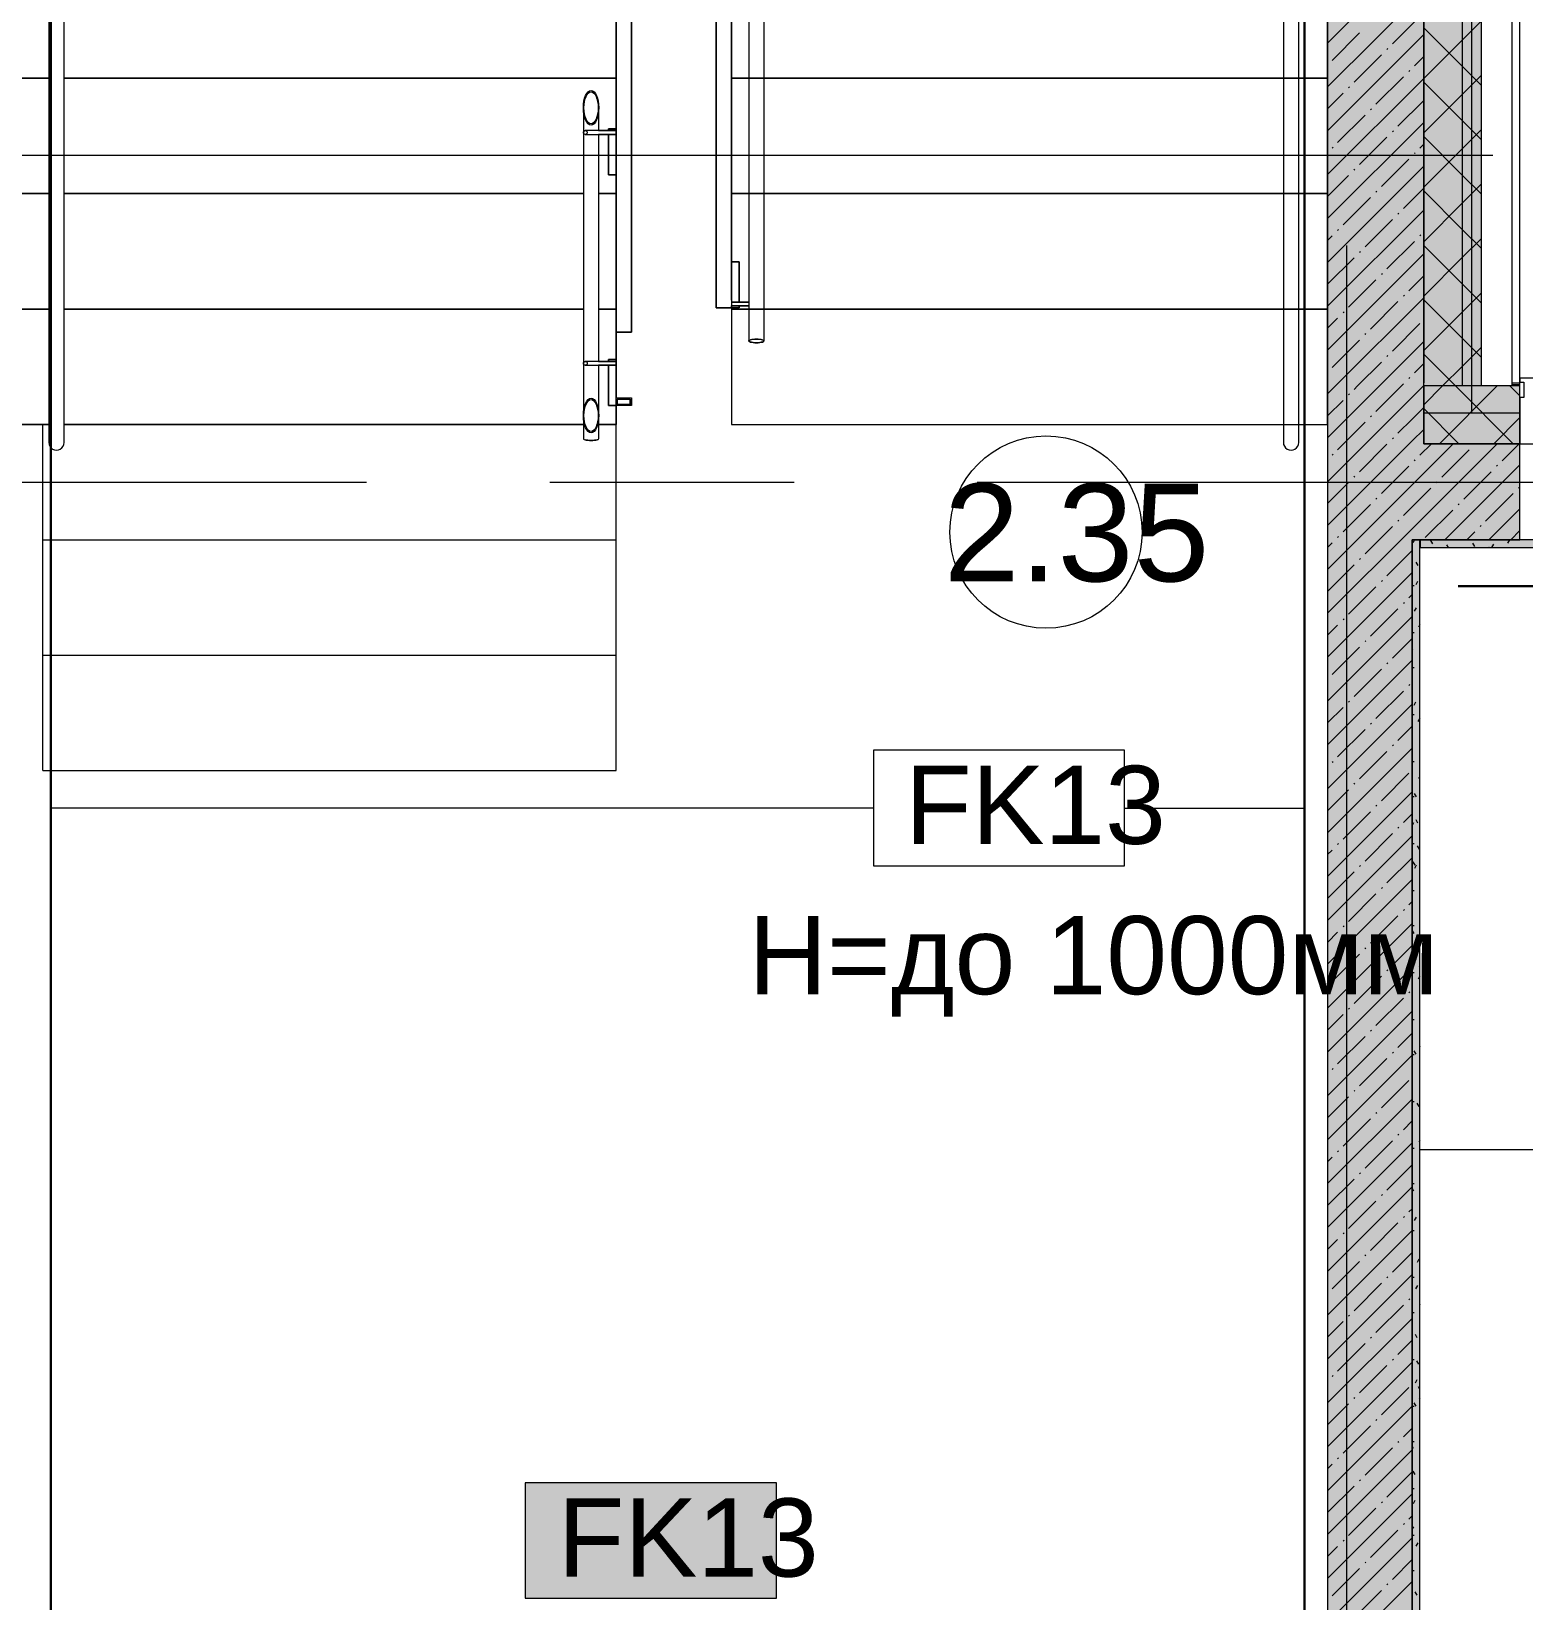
# Model space of a CAD drawing. Header units: millimetres. Extents: x -3817 to 677485, y -22715 to 103890.
# Drawn here: x 416718 to 420598, y 20311 to 24391 of the extents above; entities that cross this region are included whole.
import ezdxf

# ---------------------------------------------------------------- set-up
doc = ezdxf.new("R2010")
doc.units = ezdxf.units.MM
doc.layers.add('PDF _Геометрия', color=7, linetype='Continuous', true_color=0x1d1d1d)
doc.layers.add('PDF _Сплошная заливка', color=7, linetype='Continuous', true_color=0xffffff)
doc.layers.add('PDF _Текст', color=7, linetype='Continuous')
doc.styles.add('PDF GOST-Common', font='arial.ttf')

msp = doc.modelspace()

# ---------------------------------------------------------------- hatches: boundary and pattern name
at = {"layer": 'PDF _Сплошная заливка', "transparency": 33554559}
for points in [[(420438.6, 23469), (420488.6, 23469), (420488.6, 29169), (420438.6, 29169), (420438.6, 23477)], [(420338.6, 23319), (420338.6, 29019), (420088.6, 29019), (420088.6, 23469), (420308.6, 23469), (420308.6, 23319)], [(420088.6, 15539), (420253.6, 15539), (420253.6, 15547), (420308.6, 15547), (420308.6, 23469), (420088.6, 23469), (420088.6, 15559)], [(427838.6, 23049), (427838.6, 23069), (420329.1, 23069), (420329.1, 23049), (427370.9, 23049)]]:
    msp.add_hatch(color=256, dxfattribs=at).paths.add_polyline_path(points)
h = msp.add_hatch(color=256, dxfattribs=at)
h.paths.add_polyline_path([(452358.6, 23319), (452508.6, 23319), (452508.6, 23469), (447428.9, 23469), (447428.9, 23319), (450643.6, 23319)], flags=0)
h.paths.add_polyline_path([(437714.3, 23319), (438528.6, 23319), (438528.6, 23469), (437229.1, 23469), (437229.1, 23319), (437628.6, 23319)], flags=0)
h.paths.add_polyline_path([(436329.1, 23319), (436329.1, 23469), (435029.1, 23469), (435029.1, 23319), (435128.5, 23319)], flags=0)
h.paths.add_polyline_path([(445471.9, 23319), (446528.9, 23319), (446528.9, 23469), (445179.1, 23469), (445179.1, 23319)], flags=0)
h.paths.add_polyline_path([(439428.6, 23319), (440579.1, 23319), (440579.1, 23469), (439428.6, 23469)], flags=0)
h.paths.add_polyline_path([(444179, 23319), (444279.1, 23319), (444279.1, 23469), (442879.1, 23469), (442879.1, 23319), (443532.5, 23319)], flags=0)
h.paths.add_polyline_path([(433835.5, 23319), (434129.1, 23319), (434129.1, 23469), (432708.9, 23469), (432708.9, 23319), (433448.6, 23319)], flags=0)
h.paths.add_polyline_path([(427858.6, 23319), (428428.6, 23319), (428428.6, 23469), (423888.6, 23469), (423888.6, 23319), (427370.9, 23319)], flags=0)
h.paths.add_polyline_path([(429328.6, 23319), (430528.9, 23319), (430528.9, 23469), (429328.6, 23469)], flags=0)
h.paths.add_polyline_path([(420588.6, 23319), (420588.6, 23469), (420338.6, 23469), (420338.6, 23319), (420583, 23319)], flags=0)
h = msp.add_hatch(color=256, dxfattribs=at)
h.paths.add_polyline_path([(427838.6, 23069), (427838.6, 23319), (423888.6, 23319), (423888.6, 23069), (427370.9, 23069)], flags=0)
h.paths.add_polyline_path([(420328.6, 23069), (420588.6, 23069), (420588.6, 23319), (420308.6, 23319), (420308.6, 23069)], flags=0)

# ---------------------------------------------------------------- linework, layer by layer
at = {"layer": 'PDF _Геометрия', "color": 9, "lineweight": 9, "true_color": 0xc0c0c0}
for points in [[(420308.6, 15547), (420308.6, 23069), (420308.6, 15974.9), (420328.6, 15974.9), (420328.6, 23069), (420588.6, 23069), (420588.6, 23319), (420588.6, 23477), (420588.6, 29269), (420568.6, 29269), (420338.6, 29269), (412189.3, 29269)], [(428099.6, 22674), (428353.6, 22674), (428416.1, 22674), (428428.6, 22674), (428428.6, 23069), (428428.6, 23319), (428428.6, 23477), (423888.6, 23477), (423888.6, 23319), (423888.6, 23069), (427838.6, 23069), (420329.1, 23069), (420329.1, 23049), (423388.6, 23049), (427008.6, 23049), (427838.6, 23049), (427838.6, 22663.5)]]:
    msp.add_lwpolyline(points, dxfattribs=at)
at = {"layer": 'PDF _Геометрия', "color": 7, "lineweight": 9}
for points in [[(420568.6, 23477), (420568.6, 29249), (420488.6, 29249), (420338.6, 29249), (412189.3, 29249)], [(420588.6, 23472), (420568.6, 23472), (420568.6, 23469), (420488.6, 23469), (420488.6, 23477), (420488.6, 29169), (420438.6, 29169), (420338.6, 29169), (412189.3, 29169)], [(420463.6, 23398), (420463.6, 29144), (412189.3, 29144)], [(412189.3, 29119), (420338.6, 29119), (420438.6, 29119), (420438.6, 23477), (420438.6, 23469), (420338.6, 23469)], [(420588.6, 23469), (420568.6, 23469), (420488.6, 23469), (420438.6, 23469), (420338.6, 23469), (420338.6, 23319), (420588.6, 23319), (420338.6, 23319), (420338.6, 23469), (420338.6, 23472), (420338.6, 23477), (420338.6, 29019), (420338.6, 23477)], [(416763.6, 27782.4), (416763.6, 23322.4), (416764.3, 23317.2), (416766.3, 23312.4), (416769.5, 23308.2), (416773.6, 23305), (416778.5, 23303), (416783.6, 23302.4), (416788.8, 23303), (416793.6, 23305), (416797.8, 23308.2), (416801, 23312.4), (416803, 23317.2), (416803.6, 23322.4), (416803.6, 27782.4)], [(419973.6, 27782.4), (419973.6, 23322.4), (419974.3, 23317.2), (419976.3, 23312.4), (419979.5, 23308.2), (419983.6, 23305), (419988.5, 23303), (419993.6, 23302.4), (419998.8, 23303), (420003.6, 23305), (420007.8, 23308.2), (420011, 23312.4), (420013, 23317.2), (420013.6, 23322.4), (420013.6, 27782.4)], [(418238.6, 23609), (418238.6, 26939.8)], [(418538.6, 23692), (418538.6, 26939.8), (418538.6, 23672), (418498.6, 23672), (418538.6, 23672), (418558.6, 23672), (418558.6, 23677.9), (418558.6, 23672), (418538.6, 23672), (418538.6, 23677.1)], [(418583.6, 26939.8), (418583.6, 23586.2), (418584.1, 23585.2), (418585.6, 23584.2), (418588, 23583.3), (418591.2, 23582.6), (418595, 23582), (418599.2, 23581.6), (418603.6, 23581.5), (418608.1, 23581.6), (418612.3, 23582), (418616.1, 23582.6), (418619.3, 23583.3), (418621.7, 23584.2), (418623.1, 23585.2), (418623.6, 23586.2), (418623.6, 26939.8)], [(418153.6, 24192.2), (418153.6, 23392.2), (418153.6, 23332.2), (418154.1, 23331.1), (418155.6, 23330.1), (418158, 23329.2), (418161.2, 23328.5), (418165, 23327.9), (418169.2, 23327.6), (418173.6, 23327.4), (418169.2, 23327.6), (418165, 23327.9), (418161.2, 23328.5), (418158.7, 23329.1)], [(418193.6, 24132.2), (418193.6, 24192.2)], [(418193.3, 24132.9), (418238.6, 24132.9), (418183.6, 24132.9), (418180.1, 24132.9), (418164.8, 24132.9), (418158.6, 24132.9), (418155.9, 24132.1), (418153.6, 24127.9), (418154.4, 24125.2)], [(418158.6, 24122.9), (418158.9, 24122.9), (418167.3, 24122.9), (418183.6, 24122.9), (418238.6, 24122.9), (418193.3, 24122.9)], [(418193.6, 23532.2), (418193.6, 24123.6)], [(418238.6, 24132.7), (418238.6, 24132.9), (418238.6, 24132.7), (418238.6, 24132.2), (418238.6, 24131.4), (418238.6, 24130.4), (418238.6, 24129.2), (418238.6, 24127.9), (418238.6, 24126.6), (418238.6, 24125.4), (418238.6, 24124.4), (418238.6, 24123.6), (418238.6, 24123.1), (418238.6, 24122.9), (418238.6, 24123.1)], [(418238.6, 24132.7), (418238.6, 24132.9), (418238.6, 24132.7)], [(418238.6, 24123.1), (418238.6, 24122.9), (418238.6, 24123.1)], [(418538.6, 23792), (418558.6, 23792), (418538.6, 23792), (418538.6, 23686.8)], [(418278.6, 23609), (418238.6, 23609), (418278.6, 23609)], [(418586.3, 23587.8), (418585.3, 23586.8), (418585.1, 23586.2), (418585.3, 23585.7), (418586.3, 23584.7), (418588.4, 23583.8), (418591.4, 23583), (418595, 23582.4), (418599.2, 23582), (418603.6, 23581.9), (418608.1, 23582), (418612.2, 23582.4), (418615.9, 23583), (418618.9, 23583.8), (418620.9, 23584.7), (418622, 23585.7), (418622.1, 23586.2), (418622, 23586.8), (418620.9, 23587.8)], [(418585.3, 23586.8), (418585.1, 23586.2), (418585.3, 23585.7)], [(418618.9, 23588.7), (418615.9, 23589.5), (418612.2, 23590.1), (418608.1, 23590.5), (418603.6, 23590.6), (418599.2, 23590.5), (418595, 23590.1), (418591.4, 23589.5), (418588.4, 23588.7)], [(418588.4, 23583.8), (418591.4, 23583), (418595, 23582.4), (418599.2, 23582), (418603.6, 23581.9), (418608.1, 23582), (418612.2, 23582.4), (418615.9, 23583), (418618.9, 23583.8)], [(418622, 23585.7), (418622.1, 23586.2), (418622, 23586.8)], [(418193, 23532.9), (418238.6, 23532.9), (418183.6, 23532.9), (418180.1, 23532.9), (418164.8, 23532.9), (418158.6, 23532.9), (418155.9, 23532.1), (418153.6, 23527.9), (418154.4, 23525.2)], [(418158.6, 23522.9), (418158.9, 23522.9), (418167.3, 23522.9), (418183.6, 23522.9), (418238.6, 23522.9), (418193, 23522.9)], [(418191.7, 23330.1), (418189.3, 23329.2), (418186.1, 23328.5), (418182.3, 23327.9), (418178.1, 23327.6), (418173.6, 23327.4), (418178.1, 23327.6), (418182.3, 23327.9), (418186.1, 23328.5), (418189.3, 23329.2), (418191.7, 23330.1), (418193.1, 23331.1), (418193.6, 23332.2), (418193.6, 23392.2), (418193.6, 23523.6)], [(418238.6, 23532.7), (418238.6, 23532.9), (418238.6, 23532.7), (418238.6, 23532.2), (418238.6, 23531.4), (418238.6, 23530.4), (418238.6, 23529.2), (418238.6, 23527.9), (418238.6, 23526.6), (418238.6, 23525.4), (418238.6, 23524.4), (418238.6, 23523.6), (418238.6, 23523.1), (418238.6, 23522.9), (418238.6, 23523.1)], [(418238.6, 23532.7), (418238.6, 23532.9), (418238.6, 23532.7)], [(418238.6, 23523.1), (418238.6, 23522.9), (418238.6, 23523.1)], [(420088.6, 23469), (420088.6, 23319), (420088.6, 23069)], [(420488.6, 23469), (420438.6, 23469)], [(420568.6, 23472), (420568.6, 23477), (420588.6, 23477)], [(420588.6, 23398), (420338.6, 23398)], [(418155.6, 23330.1), (418158, 23329.2)], [(418907.6, 22371.8), (416768.6, 22371.8)], [(419560.7, 22371.8), (420028.6, 22371.8)], [(420329.1, 21484.1), (420798.5, 21484.1)]]:
    msp.add_lwpolyline(points, dxfattribs=at)
at = {"layer": 'PDF _Геометрия', "color": 9, "lineweight": 9, "true_color": 0xc0c0c0}
msp.add_lwpolyline([(420088.6, 28769), (420088.6, 23319), (420088.6, 23069), (420088.6, 19769), (416688.6, 19769), (416688.6, 28769)], close=True, dxfattribs=at)
at = {"layer": 'PDF _Геометрия', "color": 231, "lineweight": 30, "true_color": 0xff80c0}
for points in [[(416768.6, 28719), (416768.6, 19869)], [(420028.6, 19869), (420028.6, 28719)], [(426358.6, 22949), (420428.6, 22949)]]:
    msp.add_lwpolyline(points, dxfattribs=at)
at = {"layer": 'PDF _Геометрия', "color": 253, "lineweight": 9, "true_color": 0xaaaaaa}
for points in [[(418538.6, 26702.2), (418538.6, 26939.8), (418538.6, 23369), (420088.6, 23369), (420088.6, 27269), (420088.6, 26969), (420088.6, 26669), (420088.6, 26369), (420088.6, 26069), (420088.6, 25769), (420088.6, 25469), (420088.6, 25169), (420088.6, 24869), (420088.6, 24569), (420088.6, 24269), (420013.6, 24269)], [(418238.6, 26939.8), (418238.6, 26669), (418238.6, 26369), (418238.6, 26069), (418238.6, 25769), (418238.6, 25469), (418238.6, 25169), (418238.6, 24869), (418238.6, 24569), (418238.6, 24269), (418238.6, 23969), (418193.3, 23969), (418238.6, 23969), (418238.6, 23669), (418238.6, 23437.9), (418238.6, 23609)], [(416688.6, 24569), (416688.6, 24269), (416688.6, 23969), (416763.6, 23969), (416688.6, 23969), (416688.6, 23669), (416688.6, 23369), (416763.6, 23369), (416688.6, 23369)], [(418584.4, 24269), (418538.6, 24269), (418538.6, 24569), (418584.5, 24569), (418538.6, 24569), (420088.6, 24569), (418538.6, 24569)], [(419973.6, 24269), (418622.9, 24269)], [(415957.7, 24069), (418018.6, 24069), (420518.6, 24069)], [(420138.6, 19067.2), (420138.6, 21334.1), (420138.6, 23834.1)], [(416748.2, 23069), (416748.2, 23369)], [(416748.2, 23369), (416763.6, 23369)], [(416748.2, 23369), (416763.6, 23369)], [(418238.6, 23069), (418238.6, 23369)], [(416002.7, 23219), (417590.2, 23219)], [(418066.5, 23219), (418701.5, 23219)], [(419177.7, 23219), (420765.2, 23219)], [(416748.2, 22769), (416748.2, 23069)], [(416748.2, 23069), (418238.6, 23069)], [(416748.2, 23069), (418238.6, 23069)], [(418238.6, 22769), (418238.6, 23069)], [(416748.2, 22469), (416748.2, 22769)], [(416748.2, 22769), (418238.6, 22769)], [(416748.2, 22769), (418238.6, 22769)], [(418238.6, 22469), (418238.6, 22769)], [(416748.2, 22469), (418238.6, 22469)], [(416748.2, 22469), (418238.6, 22469)]]:
    msp.add_lwpolyline(points, dxfattribs=at)
at = {"layer": 'PDF _Геометрия', "color": 7, "lineweight": 9}
for points in [[(418278.6, 26939.8), (418278.6, 23609), (418278.6, 23629)], [(418498.6, 23692), (418498.6, 23672), (418498.6, 26939.8)], [(418218.6, 24131.9), (418218.6, 24137.9), (418238.6, 24137.9), (418238.6, 24017.9), (418218.6, 24017.9), (418238.6, 24017.9), (418238.6, 24137.9), (418218.6, 24137.9)], [(418218.6, 24017.9), (418218.6, 24123.8)], [(418558.6, 23792), (418558.6, 23686)], [(418538.6, 23687), (418583.7, 23687)], [(418583.7, 23677), (418538.6, 23677)], [(418603.6, 23581.5), (418599.2, 23581.6), (418595, 23582), (418591.2, 23582.6), (418588, 23583.3), (418585.6, 23584.2), (418584.1, 23585.2), (418583.6, 23586.2), (418584.1, 23587.3), (418585.6, 23588.3), (418588, 23589.2), (418591.2, 23589.9), (418595, 23590.5), (418599.2, 23590.8), (418603.6, 23591), (418608.1, 23590.8), (418612.3, 23590.5), (418616.1, 23589.9), (418619.3, 23589.2), (418621.7, 23588.3), (418623.1, 23587.3), (418623.6, 23586.2), (418623.1, 23585.2), (418621.7, 23584.2), (418619.3, 23583.3), (418616.1, 23582.6), (418612.3, 23582), (418608.1, 23581.6)], [(418218.6, 23531.9), (418218.6, 23537.9), (418238.6, 23537.9), (418238.6, 23437.9), (418278.6, 23437.9), (418278.6, 23417.9), (418238.6, 23417.9), (418218.6, 23417.9), (418238.6, 23417.9), (418238.6, 23537.9), (418218.6, 23537.9)], [(418218.6, 23417.9), (418218.6, 23523.9)], [(418241.6, 23420.9), (418241.6, 23434.9), (418275.6, 23434.9), (418275.6, 23420.9)], [(420308.6, 23069), (420328.6, 23069)], [(419560.7, 22521.8), (418907.6, 22521.8), (418907.6, 22221.8), (419560.7, 22221.8)], [(418655.7, 20617.3), (418002.5, 20617.3), (418002.5, 20317.3), (418655.7, 20317.3)]]:
    msp.add_lwpolyline(points, close=True, dxfattribs=at)
at = {"layer": 'PDF _Геометрия', "lineweight": 9}
for points in [[(420088.6, 24360.6), (420338.6, 24610.6)], [(420088.6, 24246.6), (420338.6, 24496.6)], [(420257.3, 24358.2), (420328.6, 24429.5)], [(420338.6, 24268.3), (420438.6, 24368.3), (420488.6, 24418.3)], [(420488.6, 24250.3), (420438.6, 24300.3), (420338.6, 24400.3)], [(420088.6, 24132.5), (420338.6, 24382.5)], [(420100.5, 24315.4), (420171.8, 24386.7)], [(420157.5, 24258.4), (420228.8, 24329.7)], [(420243, 24343.9), (420245.4, 24346.3)], [(420314.3, 24301.2), (420338.6, 24325.5)], [(420300.1, 24286.9), (420302.4, 24289.3)], [(420338.6, 24126.9), (420438.6, 24226.9), (420488.6, 24276.9)], [(420088.6, 24018.5), (420338.6, 24268.5)], [(420143.2, 24244.1), (420145.6, 24246.5)], [(420214.5, 24201.4), (420285.8, 24272.7)], [(420488.6, 24108.8), (420438.6, 24158.8), (420338.6, 24258.8)], [(420088.6, 24189.5), (420129, 24229.9)], [(420271.5, 24144.4), (420338.6, 24211.4)], [(420088.6, 23904.4), (420338.6, 24154.4)], [(420114.7, 24101.6), (420186, 24172.9)], [(420200.3, 24187.1), (420202.6, 24189.5)], [(420171.8, 24044.6), (420243, 24115.8)], [(420257.3, 24130.1), (420259.7, 24132.5)], [(420338.6, 23985.5), (420438.6, 24085.5), (420488.6, 24135.5)], [(420488.6, 23967.4), (420438.6, 24017.4), (420338.6, 24117.4)], [(420100.5, 24087.3), (420102.8, 24089.7)], [(420314.3, 24073.1), (420316.7, 24075.4)], [(420328.6, 24087.3), (420338.6, 24097.4)], [(420088.6, 23790.4), (420338.6, 24040.4)], [(420157.5, 24030.3), (420159.9, 24032.7)], [(420228.8, 23987.5), (420300.1, 24058.8)], [(420088.6, 23961.4), (420143.2, 24016)], [(420338.6, 23844.1), (420438.6, 23944.1), (420488.6, 23994.1)], [(420129, 23887.7), (420200.3, 23959)], [(420214.5, 23973.3), (420216.9, 23975.6)], [(420285.8, 23930.5), (420338.6, 23983.3)], [(420488.6, 23826), (420438.6, 23876), (420338.6, 23976)], [(420088.6, 23676.3), (420338.6, 23926.3)], [(420271.5, 23916.3), (420273.9, 23918.6)], [(420114.7, 23873.5), (420117.1, 23875.9)], [(420186, 23830.7), (420257.3, 23902)], [(420088.6, 23847.4), (420100.5, 23859.2)], [(420243, 23773.7), (420314.3, 23845)], [(420328.6, 23859.2), (420330.9, 23861.6)], [(420338.6, 23702.6), (420438.6, 23802.6), (420488.6, 23852.6)], [(420488.6, 23684.6), (420438.6, 23734.6), (420338.6, 23834.6)], [(420088.6, 23562.3), (420338.6, 23812.3)], [(420088.6, 23733.3), (420157.5, 23802.2)], [(420171.8, 23816.5), (420174.1, 23818.8)], [(420143.2, 23673.9), (420214.5, 23745.2)], [(420228.8, 23759.4), (420231.1, 23761.8)], [(420300.1, 23716.7), (420338.6, 23755.2)], [(420285.8, 23702.4), (420288.2, 23704.8)], [(420338.6, 23561.2), (420438.6, 23661.2), (420488.6, 23711.2)], [(420088.6, 23448.2), (420109.4, 23469), (420338.6, 23698.2)], [(420129, 23659.6), (420131.4, 23662)], [(420200.3, 23616.9), (420271.5, 23688.2)], [(420488.6, 23543.1), (420438.6, 23593.1), (420338.6, 23693.1)], [(420088.6, 23619.3), (420114.7, 23645.4)], [(420257.3, 23559.8), (420328.6, 23631.1)], [(420088.6, 23334.2), (420223.5, 23469), (420338.6, 23584.2)], [(420100.5, 23517.1), (420171.8, 23588.4)], [(420186, 23602.6), (420188.4, 23605)], [(420243, 23545.6), (420245.4, 23548)], [(420338.6, 23419.8), (420387.8, 23469), (420438.6, 23519.8), (420488.6, 23569.8)], [(420571.4, 23319), (420421.4, 23469), (420338.6, 23551.7)], [(420157.5, 23460.1), (420166.4, 23469), (420228.8, 23531.3)], [(420314.3, 23502.8), (420338.6, 23527.1)], [(420088.6, 23220.1), (420308.6, 23440.1), (420338.6, 23470.1)], [(420214.5, 23403), (420280.5, 23469), (420285.8, 23474.3)], [(420300.1, 23488.6), (420302.4, 23490.9)], [(420379.3, 23319), (420529.3, 23469)], [(420588.6, 23443.1), (420562.8, 23469)], [(420088.6, 23391.2), (420129, 23431.5)], [(420143.2, 23445.8), (420145.6, 23448.2)], [(420200.3, 23388.8), (420202.6, 23391.1)], [(420271.5, 23346), (420308.6, 23383.1), (420338.6, 23413.1)], [(420429.9, 23319), (420338.6, 23410.3)], [(420520.7, 23319), (420588.6, 23387)], [(420088.6, 23106.1), (420308.6, 23326.1), (420338.6, 23356.1)], [(420114.7, 23303.2), (420186, 23374.5)], [(420088.6, 22992), (420308.6, 23212), (420415.6, 23319)], [(420088.6, 22878), (420308.6, 23098), (420529.7, 23319)], [(420171.8, 23246.2), (420243, 23317.5)], [(420257.3, 23331.7), (420259.7, 23334.1)], [(420328.6, 23289), (420358.6, 23319)], [(420385.6, 23232), (420456.9, 23303.2)], [(420471.1, 23317.5), (420472.6, 23319)], [(420542.4, 23274.7), (420586.7, 23319)], [(420100.5, 23289), (420102.8, 23291.4)], [(420228.8, 23189.2), (420300.1, 23260.5)], [(420314.3, 23274.7), (420316.7, 23277.1)], [(420393.7, 23069), (420588.6, 23263.9)], [(420528.2, 23260.5), (420530.5, 23262.8)], [(420088.6, 23163.1), (420143.2, 23217.7)], [(420157.5, 23232), (420159.9, 23234.3)], [(420371.3, 23217.7), (420373.7, 23220.1)], [(420442.6, 23174.9), (420513.9, 23246.2)], [(420214.5, 23174.9), (420216.9, 23177.3)], [(420285.8, 23132.2), (420308.6, 23155), (420357.1, 23203.4)], [(420499.6, 23117.9), (420570.9, 23189.2)], [(420585.2, 23203.4), (420587.6, 23205.8)], [(420129, 23089.4), (420200.3, 23160.7)], [(420342.8, 23075.1), (420414.1, 23146.4)], [(420428.4, 23160.7), (420430.7, 23163)], [(420507.8, 23069), (420588.6, 23149.9)], [(420186, 23032.4), (420257.3, 23103.7)], [(420271.5, 23117.9), (420273.9, 23120.3)], [(420485.4, 23103.7), (420487.8, 23106)], [(420564.8, 23069), (420588.6, 23092.9)], [(420088.6, 23049), (420100.5, 23060.9)], [(420114.7, 23075.1), (420117.1, 23077.5)], [(420450.7, 23069), (420471.1, 23089.4)], [(420171.8, 23018.1), (420174.1, 23020.5)], [(420243, 22975.3), (420308.6, 23040.9)], [(420088.6, 22935), (420157.5, 23003.9)], [(420088.6, 22763.9), (420308.6, 22983.9)], [(420143.2, 22875.6), (420214.5, 22946.8)], [(420228.8, 22961.1), (420231.1, 22963.5)], [(420200.3, 22818.5), (420271.5, 22889.8)], [(420285.8, 22904.1), (420288.2, 22906.4)], [(420300.1, 22918.3), (420308.6, 22926.9)], [(420088.6, 22649.9), (420308.6, 22869.9)], [(420088.6, 22820.9), (420114.7, 22847)], [(420129, 22861.3), (420131.4, 22863.7)], [(420186, 22804.3), (420188.4, 22806.6)], [(420257.3, 22761.5), (420308.6, 22812.8)], [(420100.5, 22718.7), (420171.8, 22790)], [(420088.6, 22535.8), (420308.6, 22755.8)], [(420157.5, 22661.7), (420228.8, 22733)], [(420243, 22747.2), (420245.4, 22749.6)], [(420300.1, 22690.2), (420302.4, 22692.6)], [(420088.6, 22421.8), (420308.6, 22641.8)], [(420143.2, 22647.5), (420145.6, 22649.8)], [(420214.5, 22604.7), (420285.8, 22676)], [(420088.6, 22592.9), (420129, 22633.2)], [(420114.7, 22504.9), (420186, 22576.2)], [(420200.3, 22590.4), (420202.6, 22592.8)], [(420271.5, 22547.7), (420308.6, 22584.8)], [(420088.6, 22307.7), (420308.6, 22527.7)], [(420171.8, 22447.9), (420243, 22519.1)], [(420257.3, 22533.4), (420259.7, 22535.8)], [(420100.5, 22490.6), (420102.8, 22493)], [(420228.8, 22390.8), (420300.1, 22462.1)], [(420088.6, 22364.8), (420143.2, 22419.4)], [(420088.6, 22193.7), (420308.6, 22413.7)], [(420157.5, 22433.6), (420159.9, 22436)], [(420129, 22291.1), (420200.3, 22362.3)], [(420214.5, 22376.6), (420216.9, 22379)], [(420285.8, 22333.8), (420308.6, 22356.7)], [(420271.5, 22319.6), (420273.9, 22321.9)], [(420088.6, 22079.6), (420308.6, 22299.6)], [(420114.7, 22276.8), (420117.1, 22279.2)], [(420186, 22234), (420257.3, 22305.3)], [(420088.6, 22250.7), (420100.5, 22262.5)], [(420243, 22177), (420308.6, 22242.6)], [(420088.6, 22136.7), (420157.5, 22205.5)], [(420171.8, 22219.8), (420174.1, 22222.1)], [(420088.6, 21965.6), (420308.6, 22185.6)], [(420228.8, 22162.7), (420231.1, 22165.1)], [(420143.2, 22077.2), (420214.5, 22148.5)], [(420300.1, 22120), (420308.6, 22128.6)], [(420088.6, 21851.5), (420308.6, 22071.5)], [(420200.3, 22020.2), (420271.5, 22091.5)], [(420285.8, 22105.7), (420288.2, 22108.1)], [(420088.6, 22022.6), (420114.7, 22048.7)], [(420129, 22063), (420131.4, 22065.3)], [(420100.5, 21920.4), (420171.8, 21991.7)], [(420186, 22005.9), (420188.4, 22008.3)], [(420257.3, 21963.2), (420308.6, 22014.5)], [(420088.6, 21737.5), (420308.6, 21957.5)], [(420243, 21948.9), (420245.4, 21951.3)], [(420157.5, 21863.4), (420228.8, 21934.6)], [(420214.5, 21806.3), (420285.8, 21877.6)], [(420300.1, 21891.9), (420302.4, 21894.2)], [(420088.6, 21623.4), (420308.6, 21843.4)], [(420088.6, 21794.5), (420129, 21834.9)], [(420143.2, 21849.1), (420145.6, 21851.5)], [(420200.3, 21792.1), (420202.6, 21794.5)], [(420271.5, 21749.3), (420308.6, 21786.4)], [(420114.7, 21706.5), (420186, 21777.8)], [(420088.6, 21509.4), (420308.6, 21729.4)], [(420171.8, 21649.5), (420243, 21720.8)], [(420257.3, 21735.1), (420259.7, 21737.4)], [(420100.5, 21692.3), (420102.8, 21694.7)], [(420228.8, 21592.5), (420300.1, 21663.8)], [(420157.5, 21635.3), (420159.9, 21637.6)], [(420088.6, 21566.4), (420143.2, 21621)], [(420088.6, 21395.3), (420308.6, 21615.3)], [(420129, 21492.7), (420200.3, 21564)], [(420214.5, 21578.2), (420216.9, 21580.6)], [(420285.8, 21535.5), (420308.6, 21558.3)], [(420088.6, 21281.3), (420308.6, 21501.3)], [(420186, 21435.7), (420257.3, 21507)], [(420271.5, 21521.2), (420273.9, 21523.6)], [(420088.6, 21452.4), (420100.5, 21464.2)], [(420114.7, 21478.4), (420117.1, 21480.8)], [(420171.8, 21421.4), (420174.1, 21423.8)], [(420243, 21378.7), (420308.6, 21444.3)], [(420088.6, 21338.3), (420157.5, 21407.2)], [(420088.6, 21167.2), (420308.6, 21387.2)], [(420143.2, 21278.9), (420214.5, 21350.1)], [(420228.8, 21364.4), (420231.1, 21366.8)], [(420285.8, 21307.4), (420288.2, 21309.7)], [(420300.1, 21321.6), (420308.6, 21330.2)], [(420088.6, 21053.2), (420308.6, 21273.2)], [(420129, 21264.6), (420131.4, 21267)], [(420200.3, 21221.8), (420271.5, 21293.1)], [(420088.6, 21224.3), (420114.7, 21250.4)], [(420257.3, 21164.8), (420308.6, 21216.2)], [(420100.5, 21122), (420171.8, 21193.3)], [(420186, 21207.6), (420188.4, 21210)], [(420088.6, 20939.1), (420308.6, 21159.1)], [(420157.5, 21065), (420228.8, 21136.3)], [(420243, 21150.6), (420245.4, 21152.9)], [(420300.1, 21093.5), (420302.4, 21095.9)], [(420143.2, 21050.8), (420145.6, 21053.1)], [(420214.5, 21008), (420285.8, 21079.3)], [(420088.6, 20825.1), (420308.6, 21045.1)], [(420088.6, 20996.2), (420129, 21036.5)], [(420114.7, 20908.2), (420186, 20979.5)], [(420200.3, 20993.7), (420202.6, 20996.1)], [(420271.5, 20951), (420308.6, 20988.1)], [(420088.6, 20711), (420308.6, 20931)], [(420257.3, 20936.7), (420259.7, 20939.1)], [(420100.5, 20893.9), (420102.8, 20896.3)], [(420171.8, 20851.2), (420243, 20922.5)], [(420228.8, 20794.2), (420300.1, 20865.4)], [(420088.6, 20768.1), (420143.2, 20822.7)], [(420088.6, 20597), (420308.6, 20817)], [(420157.5, 20836.9), (420159.9, 20839.3)], [(420129, 20694.4), (420200.3, 20765.6)], [(420214.5, 20779.9), (420216.9, 20782.3)], [(420271.5, 20722.9), (420273.9, 20725.2)], [(420285.8, 20737.1), (420308.6, 20760)], [(420088.6, 20482.9), (420308.6, 20702.9)], [(420186, 20637.3), (420257.3, 20708.6)], [(420088.6, 20654), (420100.5, 20665.8)], [(420114.7, 20680.1), (420117.1, 20682.5)], [(420243, 20580.3), (420308.6, 20645.9)], [(420088.6, 20540), (420157.5, 20608.8)], [(420171.8, 20623.1), (420174.1, 20625.5)], [(420088.6, 20368.9), (420308.6, 20588.9)], [(420228.8, 20566.1), (420231.1, 20568.4)], [(420143.2, 20480.5), (420214.5, 20551.8)], [(420300.1, 20523.3), (420308.6, 20531.9)], [(420200.3, 20423.5), (420271.5, 20494.8)], [(420285.8, 20509), (420288.2, 20511.4)], [(420088.6, 20254.8), (420308.6, 20474.8)], [(420088.6, 20425.9), (420114.7, 20452)], [(420129, 20466.3), (420131.4, 20468.6)], [(420186, 20409.2), (420188.4, 20411.6)], [(420257.3, 20366.5), (420308.6, 20417.8)], [(420088.6, 20140.8), (420308.6, 20360.8)], [(420100.5, 20323.7), (420171.8, 20395)], [(420157.5, 20266.7), (420228.8, 20338)], [(420243, 20352.2), (420245.4, 20354.6)]]:
    msp.add_lwpolyline(points, dxfattribs=at)
at = {"layer": 'PDF _Геометрия', "color": 253, "lineweight": 9, "true_color": 0xaaaaaa}
for points in [[(416763.6, 24269), (416688.6, 24269)], [(418238.6, 24269), (416803.6, 24269)], [(418538.6, 24269), (420088.6, 24269)], [(418154, 23969), (416803.6, 23969)], [(418538.6, 23969), (420088.6, 23969)], [(416763.6, 23669), (416688.6, 23669)], [(418154.4, 23669), (416803.6, 23669)], [(418238.6, 23669), (418192.9, 23669)], [(418538.6, 23669), (420088.6, 23669)], [(418238.6, 23417.9), (418238.6, 23369), (418193.6, 23369), (418238.6, 23369)], [(418153.7, 23369), (416803.2, 23369)], [(418153.7, 23369), (416803.2, 23369)], [(418238.6, 23369), (418193.6, 23369)]]:
    msp.add_lwpolyline(points, close=True, dxfattribs=at)
at = {"layer": 'PDF _Геометрия', "color": 7, "lineweight": 20}
for points in [[(420628.6, 23479), (420638.6, 23479), (420638.6, 23489), (420588.6, 23489), (420588.6, 23479), (420598.6, 23479), (420598.6, 23439), (420588.6, 23439), (420588.6, 23319), (420638.6, 23319), (420638.6, 23439), (420628.6, 23439)], [(418278.6, 23417.9), (418238.6, 23417.9), (418238.6, 23437.9), (418278.6, 23437.9)], [(418241.6, 23420.9), (418275.6, 23420.9), (418275.6, 23434.9), (418241.6, 23434.9)]]:
    msp.add_lwpolyline(points, close=True, dxfattribs=at)
at = {"layer": 'PDF _Геометрия', "color": 253, "lineweight": 9, "true_color": 0x9b9b9b}
for points in [[(420314.9, 23069), (420310.6, 23061.5)], [(420362, 23058.7), (420357, 23067.4)], [(420402.8, 23049), (420398.6, 23056.3)], [(420471.7, 23051.7), (420466.6, 23060.4)], [(420519.7, 23058), (420514.7, 23049.3)], [(420561.3, 23069), (420556.3, 23060.4)], [(420324.4, 23001.9), (420319.4, 23010.6)], [(420508.4, 23049), (420508.3, 23049.2)], [(420308.6, 22950.2), (420313.7, 22950.2)], [(420322.7, 22960.6), (420317.7, 22951.9)], [(420318.6, 22892.5), (420313.6, 22883.8)], [(420328.6, 22848.9), (420324.7, 22842.2)], [(420308.6, 22828.3), (420313.7, 22828.3)], [(420310.3, 22782.5), (420308.6, 22785.4)], [(420308.6, 22736.8), (420313.7, 22736.8)], [(420317.5, 22646.8), (420312.5, 22638.1)], [(420308.6, 22614.9), (420313.7, 22614.9)], [(420328.6, 22605.1), (420323.6, 22596.4)], [(420308.6, 22493), (420313.7, 22493)], [(420328.6, 22445.9), (420325.7, 22451.1)], [(420308.6, 22401.6), (420313.7, 22401.6)], [(420319.6, 22400.7), (420314.5, 22409.4)], [(420312.3, 22333), (420308.6, 22326.6)], [(420323.6, 22332.7), (420318.6, 22341.4)], [(420308.6, 22279.6), (420313.7, 22279.6)], [(420327.7, 22264.6), (420322.7, 22273.4)], [(420316.6, 22223), (420311.5, 22231.7)], [(420319.4, 22223.4), (420314.4, 22214.6)], [(420308.6, 22157.7), (420313.7, 22157.7)], [(420309.5, 22113.3), (420308.6, 22114.8)], [(420308.6, 22066.3), (420313.7, 22066.3)], [(420313.6, 22045.3), (420308.6, 22053.9)], [(420318.3, 21977.6), (420313.3, 21968.9)], [(420328.6, 21958.3), (420327.9, 21959.6)], [(420308.6, 21944.4), (420313.7, 21944.4)], [(420328.6, 21934.5), (420324.4, 21927.3)], [(420308.6, 21822.4), (420313.7, 21822.4)], [(420328.6, 21751.7), (420327.4, 21749.6)], [(420308.6, 21731), (420313.7, 21731)], [(420318.8, 21731.5), (420313.7, 21740.2)], [(420308.6, 21609.1), (420313.7, 21609.1)], [(420309.1, 21595.8), (420308.6, 21595.1)], [(420326.9, 21595.5), (420321.9, 21604.2)], [(420328.6, 21507.8), (420326.3, 21503.8)], [(420308.6, 21487.2), (420313.7, 21487.2)], [(420308.6, 21395.7), (420313.7, 21395.7)], [(420312.8, 21376.1), (420308.6, 21383.3)], [(420319.1, 21308.4), (420314.1, 21299.7)], [(420308.6, 21273.8), (420313.7, 21273.8)], [(420326.2, 21198.8), (420321.2, 21190.1)], [(420308.6, 21151.9), (420313.7, 21151.9)], [(420322.1, 21130.7), (420317.1, 21122)], [(420308.6, 21060.4), (420313.7, 21060.4)], [(420328.6, 21081.1), (420328.2, 21080.4)], [(420328.6, 21043.9), (420328.2, 21044.7)], [(420322, 20994.3), (420317, 21003)], [(420308.6, 20938.5), (420313.7, 20938.5)], [(420326.1, 20926.3), (420321.1, 20935)], [(420321, 20885), (420316, 20876.3)], [(420328.6, 20861), (420325.2, 20867)], [(420308.6, 20816.6), (420313.7, 20816.6)], [(420319, 20816.6), (420314, 20825.3)], [(420328.6, 20837.3), (420327.1, 20834.7)], [(420308.6, 20725.2), (420313.7, 20725.2)], [(420312, 20707), (420308.6, 20712.7)], [(420308.8, 20680.9), (420308.6, 20680.7)], [(420316.1, 20638.9), (420311, 20647.6)], [(420308.6, 20603.2), (420313.7, 20603.2)], [(420315.8, 20571.2), (420310.8, 20562.5)], [(420311.7, 20503.2), (420308.6, 20497.8)], [(420308.6, 20481.3), (420313.7, 20481.3)], [(420322.9, 20461.6), (420317.9, 20452.9)], [(420308.6, 20389.9), (420313.7, 20389.9)], [(420321.2, 20325.2), (420316.2, 20333.9)]]:
    msp.add_lwpolyline(points, dxfattribs=at)
at = {"layer": 'PDF _Геометрия', "color": 7, "lineweight": 9}
for centre, radius in [((418158.6, 24127.9), 5), ((418158.6, 23527.9), 5), ((419356.5, 23089.1), 250), ((419356.5, 23089.1), 250)]:
    msp.add_circle(centre, radius, dxfattribs=at)
at = {"layer": 'PDF _Геометрия', "color": 7, "lineweight": 20}
for centre, major_axis, ratio, start_param, end_param in [((418173.6, 24192.2), (0, 44.8), 0.447219, 3.141600260789144, 9.42478556796873), ((418173.6, 24192.2), (0, 41.4), 0.447189, 3.141685, 9.42487), ((418173.6, 23392.2), (0, 44.8), 0.447206, 3.141622, 9.424807), ((418173.6, 23392.2), (0, 41.3), 0.447194, 3.141663379946364, 9.424848687125948)]:
    msp.add_ellipse(centre, major_axis=major_axis, ratio=ratio, start_param=start_param, end_param=end_param, dxfattribs=at)
at = {"layer": 'PDF _Сплошная заливка', "lineweight": 35, "transparency": 33554559}
for points in [[(420438.6, 23469), (420438.6, 29119), (420338.6, 23469), (420338.6, 29119)], [(420328.6, 15974.9), (420328.6, 23069), (420308.6, 15974.9), (420308.6, 23069)]]:
    msp.add_solid(points, dxfattribs=at)
at = {"layer": 'PDF _Сплошная заливка', "lineweight": 9, "transparency": 33554559}
msp.add_solid([(418655.7, 20617.3), (418002.5, 20617.3), (418655.7, 20317.3), (418002.5, 20317.3)], dxfattribs=at)

# ---------------------------------------------------------------- texts
at = {"layer": 'PDF _Текст', "color": 250, "true_color": 0x3c3c3c, "attachment_point": 4, "style": 'PDF GOST-Common'}
for s, insert, char_height in [('2.35', (419090.7, 23086.3), 254), ('FK13', (418989.7, 22378.7), 203.2), ('Н=до 1000мм', (418582.4, 21960), 203.2)]:
    msp.add_mtext(s, dxfattribs=dict(at, insert=insert, char_height=char_height))
at = {"layer": 'PDF _Текст', "insert": (418087.1, 20473.9), "char_height": 203.2, "attachment_point": 4, "style": 'PDF GOST-Common'}
msp.add_mtext('FK13', dxfattribs=at)

doc.saveas('drawing.dxf')
